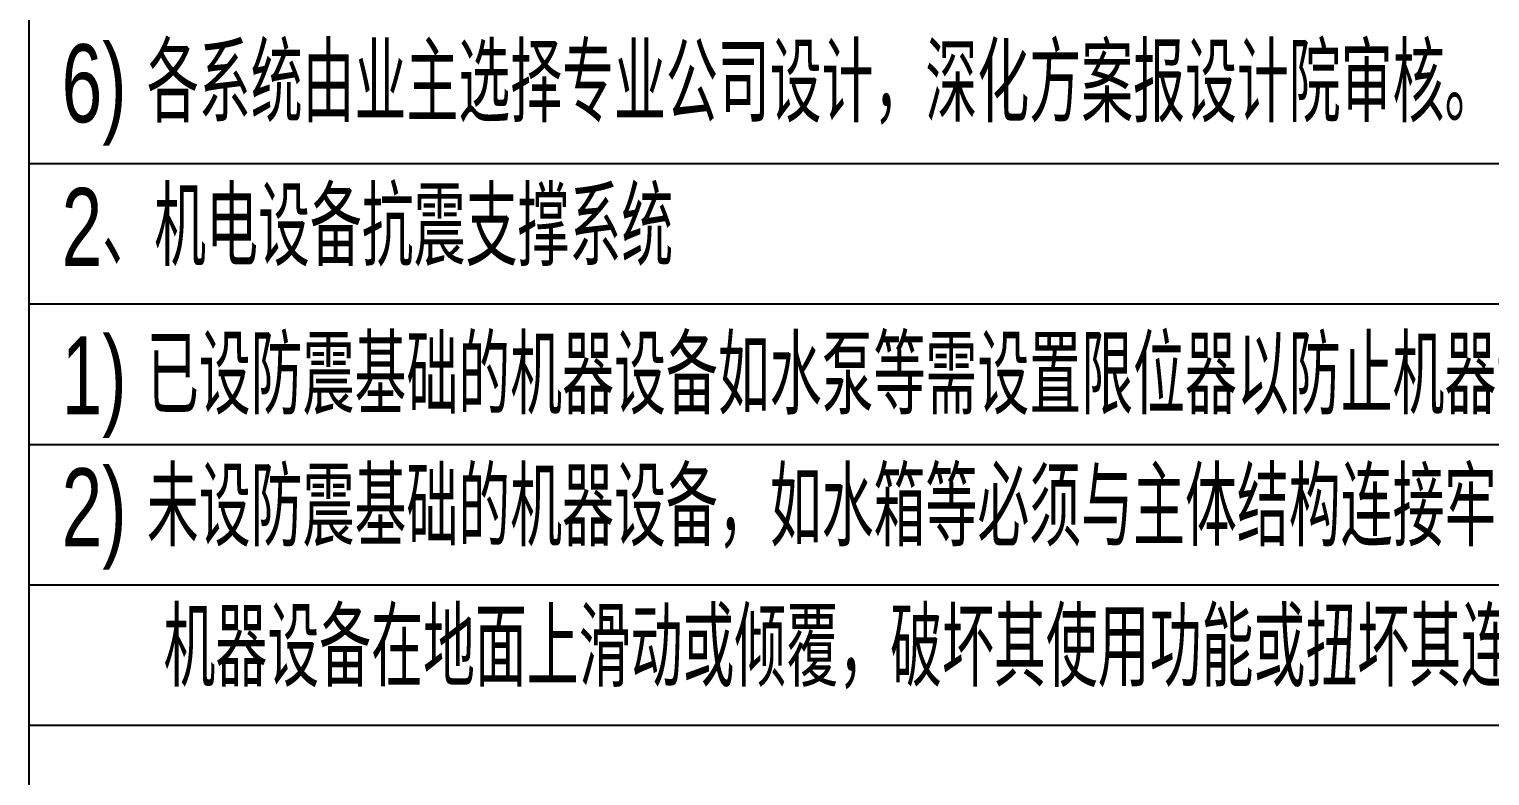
# Model space of a CAD drawing. Extents: x -173214 to 1102988, y -234847 to 675458.
# Drawn here: x 191200 to 200557, y 552496 to 557280 of the extents above; entities that cross this region are included whole.
import ezdxf

# ---------------------------------------------------------------- set-up
doc = ezdxf.new("R2010")
doc.units = 0
doc.header["$LTSCALE"] = 1000
doc.header["$MEASUREMENT"] = 0
doc.layers.add('JZ_0', color=7, linetype='Continuous')
doc.layers.add('JZ_TEXT', color=42, linetype='Continuous')
doc.styles.add('DXF', font='ros.shx', dxfattribs={"width": 0.7, "bigfont": 'hzs.shx'})

msp = doc.modelspace()

# ---------------------------------------------------------------- linework, layer by layer
at = {"layer": 'JZ_0', "color": 8}
for p, q in [((191200.3, 518831.7), (191200.3, 567219.8)), ((191200.3, 556419.8), (208433.3, 556419.8)), ((191200.3, 555519.8), (208433.3, 555519.8)), ((191200.3, 554619.8), (208433.3, 554619.8)), ((191200.3, 553719.8), (208433.3, 553719.8)), ((191200.3, 552819.8), (208433.3, 552819.8))]:
    msp.add_line(p, q, dxfattribs=at)

# ---------------------------------------------------------------- texts
at = {"layer": 'JZ_TEXT', "style": 'DXF', "width": 0.7}
for s, p in [('6) 各系统由业主选择专业公司设计，深化方案报设计院审核。', (191408.1, 556683.6)), ('2、机电设备抗震支撑系统', (191408.1, 555762.5)), ('1) 已设防震基础的机器设备如水泵等需设置限位器以防止机器设备地震时产生过量的移动，甚至倾覆而扭坏管道。', (191408.1, 554811.4)), ('2) 未设防震基础的机器设备，如水箱等必须与主体结构连接牢固，以防止地震时', (191408.1, 553966.4)), ('机器设备在地面上滑动或倾覆，破坏其使用功能或扭坏其连接管道。', (192060.7, 553066.4))]:
    msp.add_text(s, height=500, dxfattribs=at).set_placement(p)

doc.saveas('drawing.dxf')
